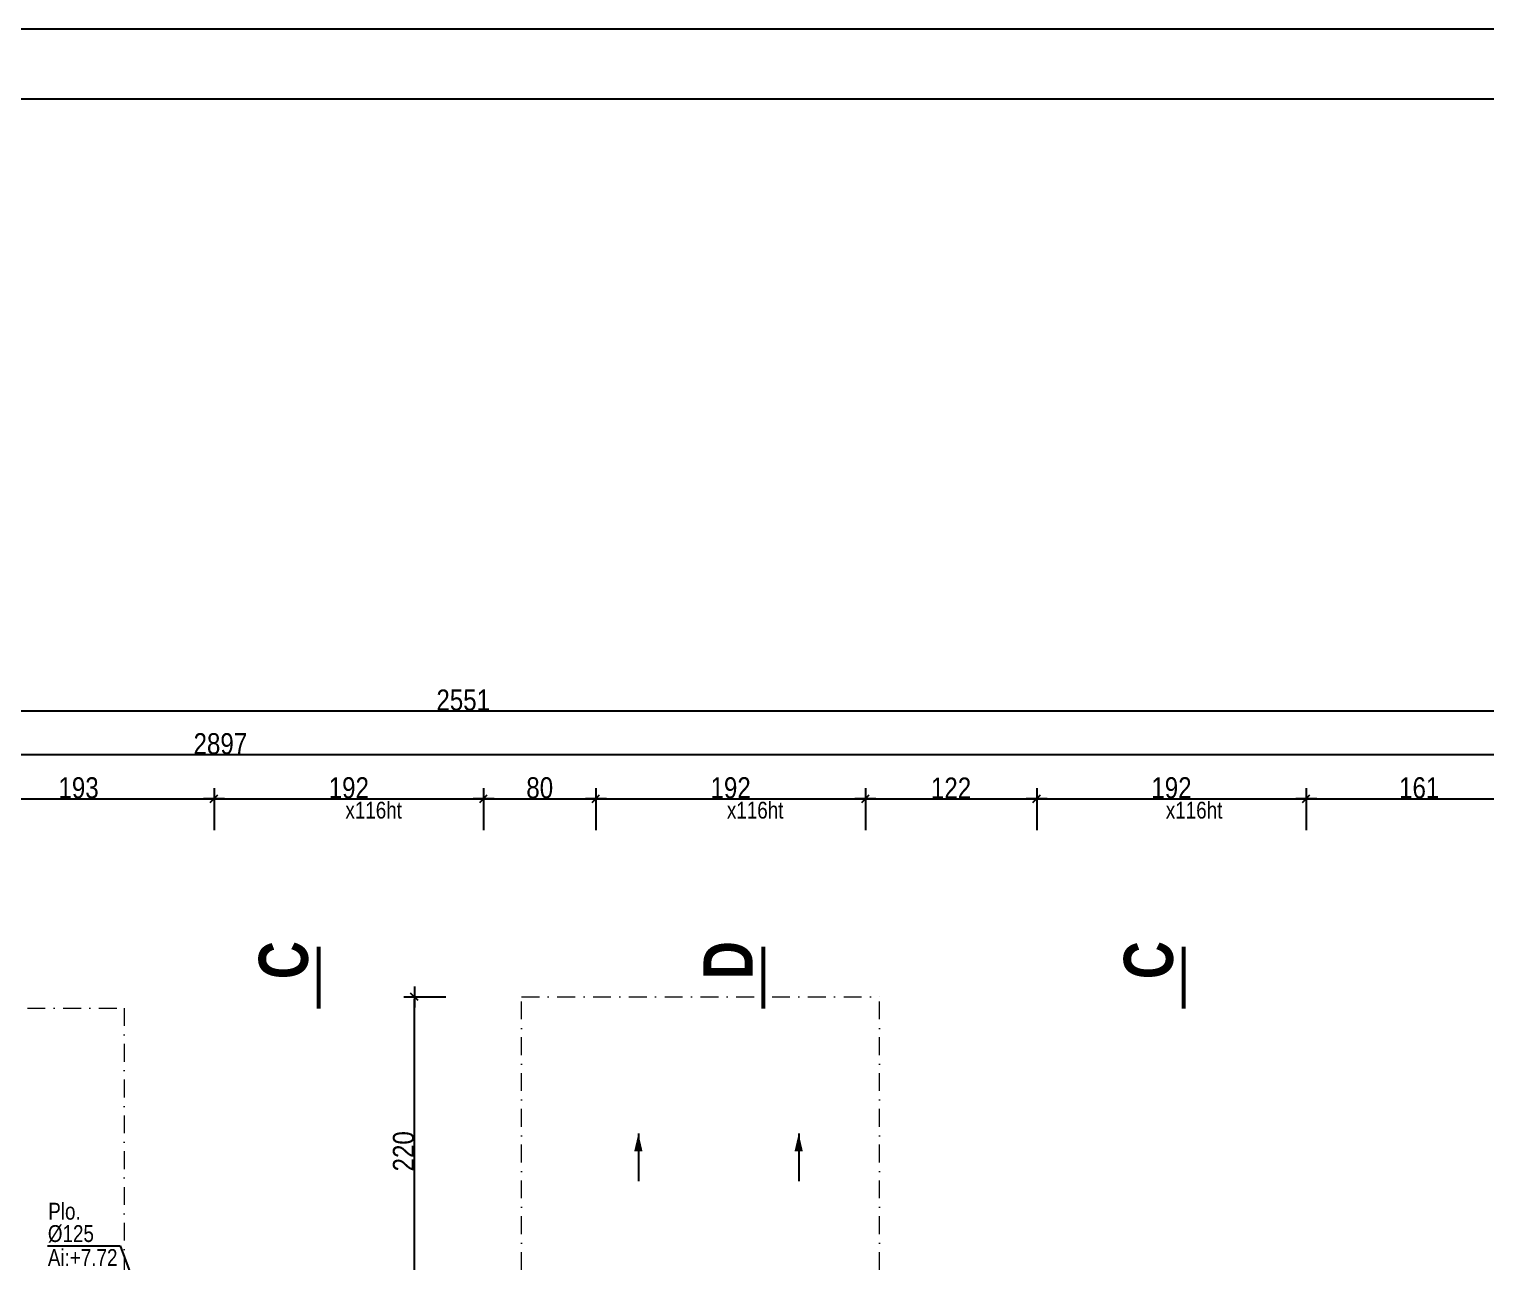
# Model space of a CAD drawing. Header units: millimetres. Extents: x 7120 to 15038, y -9128 to -4928.
# Drawn here: x 12483 to 13521, y -5806 to -4928 of the extents above; entities that cross this region are included whole.
import ezdxf
from ezdxf.enums import TextEntityAlignment as Align

# ---------------------------------------------------------------- set-up
doc = ezdxf.new("R2010")
doc.units = ezdxf.units.MM
doc.linetypes.add('TIRETPTX2', pattern=[50.8, 25.4, -12.7, 0, -12.7])
for name, color, linetype in [('01_Cad_2', 5, 'Continuous'), ('01_cote_gen', 4, 'Continuous'), ('01_resv', 32, 'Continuous'), ('01_texte', 230, 'Continuous'), ('AA_COTES', 2, 'Continuous')]:
    doc.layers.add(name, color=color, linetype=linetype)
doc.layers.add('01_tram_axes', color=2, linetype='TIRETPTX2', lineweight=9)
doc.styles.add('impact', font='impact.ttf')
doc.styles.add('MATTE_TXT', font='arial.ttf')
doc.styles.add('STYLE2', font='ARIALN.TTF')
doc.dimstyles.new('JB50', dxfattribs={"dimscale": 0.1, "dimtxt": 150, "dimasz": 15, "dimexe": 0.1, "dimexo": 0.1, "dimgap": 0.09, "dimtad": 1, "dimdec": 1, "dimdsep": 46, "dimtxsty": 'STYLE2', "dimblk1": 'BOND_G', "dimblk2": 'BOND_D', "dimsah": 1, "dimcen": 1.5, "dimdle": 0.01, "dimse1": 1, "dimse2": 1, "dimclrd": 4, "dimclre": 2, "dimclrt": 6, "dimazin": 2, "dimtfac": 2.333333, "dimtdec": 1, "dimtix": 1, "dimtmove": 2, "dimatfit": 3, "dimldrblk": 'BOND_G', "dimfxl": 1, "dimtolj": 1, "dimtzin": 0, "dimarcsym": 0})

# ---------------------------------------------------------------- blocks, each defined once
blk = doc.blocks.new('BOND_G')
at = {"layer": 'AA_COTES', "color": 0}
for p, q in [((0, -5), (0, 15)), ((5, 0), (-5, 0)), ((1.77, 1.77), (-1.77, -1.77))]:
    blk.add_line(p, q, dxfattribs=at)
blk = doc.blocks.new('BOND_D')
at = {"layer": 'AA_COTES', "color": 0}
for p, q in [((5, 0), (-5, 0)), ((-1.77, -1.77), (1.77, 1.77)), ((0, 5), (0, -15))]:
    blk.add_line(p, q, dxfattribs=at)
blk = doc.blocks.new('*D48')
at = {"layer": '01_cote_gen', "color": 4, "lineweight": -2, "transparency": 16777216}
blk.add_line((12423.1, -5475.8), (12613.1, -5475.8), dxfattribs=at)
at = {"layer": 'DEFPOINTS', "color": 0}
for p in [(12614.6, -5475.8), (12421.6, -5498.3), (12614.6, -5498.3)]:
    blk.add_point(p, dxfattribs=at)
at = {"layer": '01_cote_gen', "color": 4, "lineweight": -2, "transparency": 16777216, "xscale": 1.5, "yscale": 1.5, "zscale": 1.5, "rotation": 180}
blk.add_blockref('BOND_G', (12421.6, -5475.8), dxfattribs=at)
at = {"layer": '01_cote_gen', "color": 4, "lineweight": -2, "transparency": 16777216, "xscale": 1.5, "yscale": 1.5, "zscale": 1.5}
blk.add_blockref('BOND_D', (12614.6, -5475.8), dxfattribs=at)
at = {"layer": '01_cote_gen', "color": 6, "transparency": 16777216, "insert": (12518.1, -5468.1), "char_height": 15, "attachment_point": 5, "style": 'STYLE2'}
blk.add_mtext('\\A1;193', dxfattribs=at)
blk = doc.blocks.new('*D49')
at = {"layer": '01_cote_gen', "color": 4, "lineweight": -2, "transparency": 16777216}
blk.add_line((12616.1, -5475.8), (12805.1, -5475.8), dxfattribs=at)
at = {"layer": 'DEFPOINTS', "color": 0}
for p in [(12806.6, -5475.8), (12614.6, -5498.3), (12806.6, -5498.3)]:
    blk.add_point(p, dxfattribs=at)
at = {"layer": '01_cote_gen', "color": 4, "lineweight": -2, "transparency": 16777216, "xscale": 1.5, "yscale": 1.5, "zscale": 1.5, "rotation": 180}
blk.add_blockref('BOND_G', (12614.6, -5475.8), dxfattribs=at)
at = {"layer": '01_cote_gen', "color": 4, "lineweight": -2, "transparency": 16777216, "xscale": 1.5, "yscale": 1.5, "zscale": 1.5}
blk.add_blockref('BOND_D', (12806.6, -5475.8), dxfattribs=at)
at = {"layer": '01_cote_gen', "color": 6, "transparency": 16777216, "insert": (12710.6, -5468.1), "char_height": 15, "attachment_point": 5, "style": 'STYLE2'}
blk.add_mtext('\\A1;192', dxfattribs=at)
blk = doc.blocks.new('*D50')
at = {"layer": '01_cote_gen', "color": 4, "lineweight": -2, "transparency": 16777216}
blk.add_line((12808.1, -5475.8), (12885.1, -5475.8), dxfattribs=at)
at = {"layer": 'DEFPOINTS', "color": 0}
for p in [(12886.6, -5475.8), (12806.6, -5498.3), (12886.6, -5498.3)]:
    blk.add_point(p, dxfattribs=at)
at = {"layer": '01_cote_gen', "color": 4, "lineweight": -2, "transparency": 16777216, "xscale": 1.5, "yscale": 1.5, "zscale": 1.5, "rotation": 180}
blk.add_blockref('BOND_G', (12806.6, -5475.8), dxfattribs=at)
at = {"layer": '01_cote_gen', "color": 4, "lineweight": -2, "transparency": 16777216, "xscale": 1.5, "yscale": 1.5, "zscale": 1.5}
blk.add_blockref('BOND_D', (12886.6, -5475.8), dxfattribs=at)
at = {"layer": '01_cote_gen', "color": 6, "transparency": 16777216, "insert": (12846.6, -5468.1), "char_height": 15, "attachment_point": 5, "style": 'STYLE2'}
blk.add_mtext('\\A1;80', dxfattribs=at)
blk = doc.blocks.new('*D51')
at = {"layer": '01_cote_gen', "color": 4, "lineweight": -2, "transparency": 16777216}
blk.add_line((12888.1, -5475.8), (13077.1, -5475.8), dxfattribs=at)
at = {"layer": 'DEFPOINTS', "color": 0}
for p in [(13078.6, -5475.8), (12886.6, -5498.3), (13078.6, -5498.3)]:
    blk.add_point(p, dxfattribs=at)
at = {"layer": '01_cote_gen', "color": 4, "lineweight": -2, "transparency": 16777216, "xscale": 1.5, "yscale": 1.5, "zscale": 1.5, "rotation": 180}
blk.add_blockref('BOND_G', (12886.6, -5475.8), dxfattribs=at)
at = {"layer": '01_cote_gen', "color": 4, "lineweight": -2, "transparency": 16777216, "xscale": 1.5, "yscale": 1.5, "zscale": 1.5}
blk.add_blockref('BOND_D', (13078.6, -5475.8), dxfattribs=at)
at = {"layer": '01_cote_gen', "color": 6, "transparency": 16777216, "insert": (12982.6, -5468.1), "char_height": 15, "attachment_point": 5, "style": 'STYLE2'}
blk.add_mtext('\\A1;192', dxfattribs=at)
blk = doc.blocks.new('*D52')
at = {"layer": '01_cote_gen', "color": 4, "lineweight": -2, "transparency": 16777216}
blk.add_line((13080.1, -5475.8), (13199.1, -5475.8), dxfattribs=at)
at = {"layer": 'DEFPOINTS', "color": 0}
for p in [(13200.6, -5475.8), (13078.6, -5498.3), (13200.6, -5498.3)]:
    blk.add_point(p, dxfattribs=at)
at = {"layer": '01_cote_gen', "color": 4, "lineweight": -2, "transparency": 16777216, "xscale": 1.5, "yscale": 1.5, "zscale": 1.5, "rotation": 180}
blk.add_blockref('BOND_G', (13078.6, -5475.8), dxfattribs=at)
at = {"layer": '01_cote_gen', "color": 4, "lineweight": -2, "transparency": 16777216, "xscale": 1.5, "yscale": 1.5, "zscale": 1.5}
blk.add_blockref('BOND_D', (13200.6, -5475.8), dxfattribs=at)
at = {"layer": '01_cote_gen', "color": 6, "transparency": 16777216, "insert": (13139.6, -5468.2), "char_height": 15, "attachment_point": 5, "style": 'STYLE2'}
blk.add_mtext('\\A1;122', dxfattribs=at)
blk = doc.blocks.new('*D53')
at = {"layer": '01_cote_gen', "color": 4, "lineweight": -2, "transparency": 16777216}
blk.add_line((13202.1, -5475.8), (13391.1, -5475.8), dxfattribs=at)
at = {"layer": 'DEFPOINTS', "color": 0}
for p in [(13392.6, -5475.8), (13200.6, -5498.3), (13392.6, -5498.3)]:
    blk.add_point(p, dxfattribs=at)
at = {"layer": '01_cote_gen', "color": 4, "lineweight": -2, "transparency": 16777216, "xscale": 1.5, "yscale": 1.5, "zscale": 1.5, "rotation": 180}
blk.add_blockref('BOND_G', (13200.6, -5475.8), dxfattribs=at)
at = {"layer": '01_cote_gen', "color": 4, "lineweight": -2, "transparency": 16777216, "xscale": 1.5, "yscale": 1.5, "zscale": 1.5}
blk.add_blockref('BOND_D', (13392.6, -5475.8), dxfattribs=at)
at = {"layer": '01_cote_gen', "color": 6, "transparency": 16777216, "insert": (13296.6, -5468.1), "char_height": 15, "attachment_point": 5, "style": 'STYLE2'}
blk.add_mtext('\\A1;192', dxfattribs=at)
blk = doc.blocks.new('*D90')
at = {"layer": '01_cote_gen', "color": 4, "lineweight": -2, "transparency": 16777216}
blk.add_line((11518.1, -5413.3), (14066.1, -5413.3), dxfattribs=at)
at = {"layer": 'DEFPOINTS', "color": 0}
for p in [(11516.6, -5391.2), (14067.6, -5413.3), (14067.6, -5467)]:
    blk.add_point(p, dxfattribs=at)
at = {"layer": '01_cote_gen', "color": 4, "lineweight": -2, "transparency": 16777216, "xscale": 1.5, "yscale": 1.5, "zscale": 1.5, "rotation": 180}
blk.add_blockref('BOND_G', (11516.6, -5413.3), dxfattribs=at)
at = {"layer": '01_cote_gen', "color": 4, "lineweight": -2, "transparency": 16777216, "xscale": 1.5, "yscale": 1.5, "zscale": 1.5}
blk.add_blockref('BOND_D', (14067.6, -5413.3), dxfattribs=at)
at = {"layer": '01_cote_gen', "color": 6, "transparency": 16777216, "insert": (12792.1, -5405.6), "char_height": 15, "attachment_point": 5, "style": 'STYLE2'}
blk.add_mtext('\\A1;2551', dxfattribs=at)
blk = doc.blocks.new('*D95')
at = {"layer": '01_cote_gen', "color": 4, "lineweight": -2, "transparency": 16777216}
blk.add_line((12757.3, -5835.5), (12757.3, -5618.5), dxfattribs=at)
at = {"layer": 'DEFPOINTS', "color": 0}
for p in [(12757.3, -5617), (12894.6, -5617), (12894.6, -5837)]:
    blk.add_point(p, dxfattribs=at)
at = {"layer": '01_cote_gen', "color": 4, "lineweight": -2, "transparency": 16777216, "xscale": 1.5, "yscale": 1.5, "zscale": 1.5}
for name, p, rotation in [('BOND_D', (12757.3, -5617), 90), ('BOND_G', (12757.3, -5837), 270)]:
    blk.add_blockref(name, p, dxfattribs=dict(at, rotation=rotation))
at = {"layer": '01_cote_gen', "color": 6, "transparency": 16777216, "insert": (12749.6, -5727), "char_height": 15, "attachment_point": 5, "rotation": 90, "style": 'STYLE2'}
blk.add_mtext('\\A1;220', dxfattribs=at)
blk = doc.blocks.new('*D96')
at = {"layer": '01_cote_gen', "color": 4, "lineweight": -2, "transparency": 16777216}
blk.add_line((13394.1, -5475.8), (13552.1, -5475.8), dxfattribs=at)
at = {"layer": 'DEFPOINTS', "color": 0}
for p in [(13553.6, -5475.8), (13392.6, -5498.3), (13553.6, -5498.3)]:
    blk.add_point(p, dxfattribs=at)
at = {"layer": '01_cote_gen', "color": 4, "lineweight": -2, "transparency": 16777216, "xscale": 1.5, "yscale": 1.5, "zscale": 1.5, "rotation": 180}
blk.add_blockref('BOND_G', (13392.6, -5475.8), dxfattribs=at)
at = {"layer": '01_cote_gen', "color": 4, "lineweight": -2, "transparency": 16777216, "xscale": 1.5, "yscale": 1.5, "zscale": 1.5}
blk.add_blockref('BOND_D', (13553.6, -5475.8), dxfattribs=at)
at = {"layer": '01_cote_gen', "color": 6, "transparency": 16777216, "insert": (13473.1, -5468.1), "char_height": 15, "attachment_point": 5, "style": 'STYLE2'}
blk.add_mtext('\\A1;161', dxfattribs=at)
blk = doc.blocks.new('*D258')
at = {"layer": '01_cote_gen', "color": 4, "lineweight": -2, "transparency": 16777216}
blk.add_line((11172.1, -5444.3), (14066.1, -5444.3), dxfattribs=at)
at = {"layer": 'DEFPOINTS', "color": 0}
for p in [(14067.6, -5444.3), (14067.6, -5444.3), (11170.6, -5460.4)]:
    blk.add_point(p, dxfattribs=at)
at = {"layer": '01_cote_gen', "color": 4, "lineweight": -2, "transparency": 16777216, "xscale": 1.5, "yscale": 1.5, "zscale": 1.5, "rotation": 180}
blk.add_blockref('BOND_G', (11170.6, -5444.3), dxfattribs=at)
at = {"layer": '01_cote_gen', "color": 4, "lineweight": -2, "transparency": 16777216, "xscale": 1.5, "yscale": 1.5, "zscale": 1.5}
blk.add_blockref('BOND_D', (14067.6, -5444.3), dxfattribs=at)
at = {"layer": '01_cote_gen', "color": 6, "transparency": 16777216, "insert": (12619.1, -5436.7), "char_height": 15, "attachment_point": 5, "style": 'STYLE2'}
blk.add_mtext('\\A1;2897', dxfattribs=at)

msp = doc.modelspace()

# ---------------------------------------------------------------- linework, layer by layer
at = {"layer": '01_Cad_2'}
msp.add_line((15037.97, -4927.54), (7119.72, -4927.54), dxfattribs=at)
at = {"layer": '01_Cad_2', "color": 2}
msp.add_line((14987.97, -4977.54), (7169.72, -4977.54), dxfattribs=at)
at = {"layer": '01_resv'}
for p, q in [((12495.95, -5794.35), (12547.67, -5794.35)), ((12547.67, -5794.35), (12566.64, -5844.83))]:
    msp.add_line(p, q, dxfattribs=at)
at = {"layer": '01_texte'}
for p, q in [((12916.86, -5714.35), (12916.86, -5748.2)), ((13031.06, -5714.35), (13031.06, -5748.2))]:
    msp.add_line(p, q, dxfattribs=at)
at = {"layer": '01_texte', "const_width": 3}
for points in [[(12689.14, -5581.17), (12689.14, -5625.43)], [(13005.87, -5581.17), (13005.87, -5625.43)], [(13305.33, -5581.17), (13305.33, -5625.43)]]:
    msp.add_lwpolyline(points, dxfattribs=at)
at = {"layer": '01_texte'}
for points in [[(12916.86, -5714.35), (12913.88, -5727.13), (12916.86, -5727.13)], [(12916.86, -5714.35), (12919.84, -5727.13), (12916.86, -5727.13)], [(13031.06, -5714.35), (13028.08, -5727.13), (13031.06, -5727.13)], [(13031.06, -5714.35), (13034.05, -5727.13), (13031.06, -5727.13)]]:
    msp.add_solid(points, dxfattribs=at)
at = {"layer": '01_tram_axes', "ltscale": 0.5}
for p, q in [((12833.63, -5836.96), (12833.63, -5616.96)), ((12833.63, -5616.96), (13088.63, -5616.96)), ((13088.63, -5836.96), (13088.63, -5616.96)), ((12379.63, -5624.96), (12550.63, -5624.96)), ((12550.63, -5624.96), (12550.63, -5836.96))]:
    msp.add_line(p, q, dxfattribs=at)

# ---------------------------------------------------------------- texts
at = {"layer": '01_resv', "style": 'MATTE_TXT', "width": 0.8}
for s, p in [('Plo.', (12496.5, -5779.28)), ('%%C125', (12496.22, -5795.21)), ('Ai:+7.72', (12496.22, -5812.29))]:
    msp.add_text(s, height=12, dxfattribs=at).set_placement(p, align=Align.BOTTOM_LEFT)
at = {"layer": '01_texte', "style": 'MATTE_TXT', "width": 0.8}
for p in [(12728.31, -5493.57), (13000.07, -5493.57), (13312.74, -5493.57)]:
    msp.add_text('x116ht', height=12, dxfattribs=at).set_placement(p, align=Align.BOTTOM_CENTER)
at = {"layer": '01_texte', "style": 'impact'}
for s, p in [('C', (12691.99, -5590.83)), ('D', (13008.72, -5590.83)), ('C', (13308.18, -5590.83))]:
    msp.add_text(s, height=35, rotation=90, dxfattribs=at).set_placement(p, align=Align.BOTTOM_CENTER)

# ---------------------------------------------------------------- dimensions: what is measured, and where the dimension line sits
at = {"layer": '01_cote_gen'}
for base, p1, p2, picture, middle in [((14067.63, -5413.27), (11516.63, -5391.16), (14067.63, -5467.02), '*D90', (12792.13, -5405.6)), ((14067.63, -5444.34), (11170.63, -5460.41), (14067.63, -5444.34), '*D258', (12619.13, -5436.67)), ((12614.63, -5475.77), (12421.63, -5498.27), (12614.63, -5498.27), '*D48', (12518.13, -5468.1)), ((12806.63, -5475.77), (12614.63, -5498.27), (12806.63, -5498.27), '*D49', (12710.63, -5468.1)), ((12886.63, -5475.77), (12806.63, -5498.27), (12886.63, -5498.27), '*D50', (12846.63, -5468.1)), ((13078.63, -5475.77), (12886.63, -5498.27), (13078.63, -5498.27), '*D51', (12982.63, -5468.1)), ((13392.63, -5475.77), (13200.63, -5498.27), (13392.63, -5498.27), '*D53', (13296.63, -5468.1)), ((13553.63, -5475.77), (13392.63, -5498.27), (13553.63, -5498.27), '*D96', (13473.13, -5468.1)), ((13200.63, -5475.77), (13078.63, -5498.27), (13200.63, -5498.27), '*D52', (13139.63, -5468.23))]:
    dim = msp.add_linear_dim(base=base, p1=p1, p2=p2, dimstyle='JB50', dxfattribs=at)
    dim.commit()
    dim.dimension.update_dxf_attribs({"geometry": picture, "text_midpoint": middle})
dim = msp.add_linear_dim(base=(12757.31, -5616.96), p1=(12894.63, -5836.96), p2=(12894.63, -5616.96), angle=90, dimstyle='JB50', dxfattribs=at)
dim.commit()
dim.dimension.update_dxf_attribs({"geometry": '*D95', "text_midpoint": (12749.64, -5726.96)})

doc.saveas('drawing.dxf')
